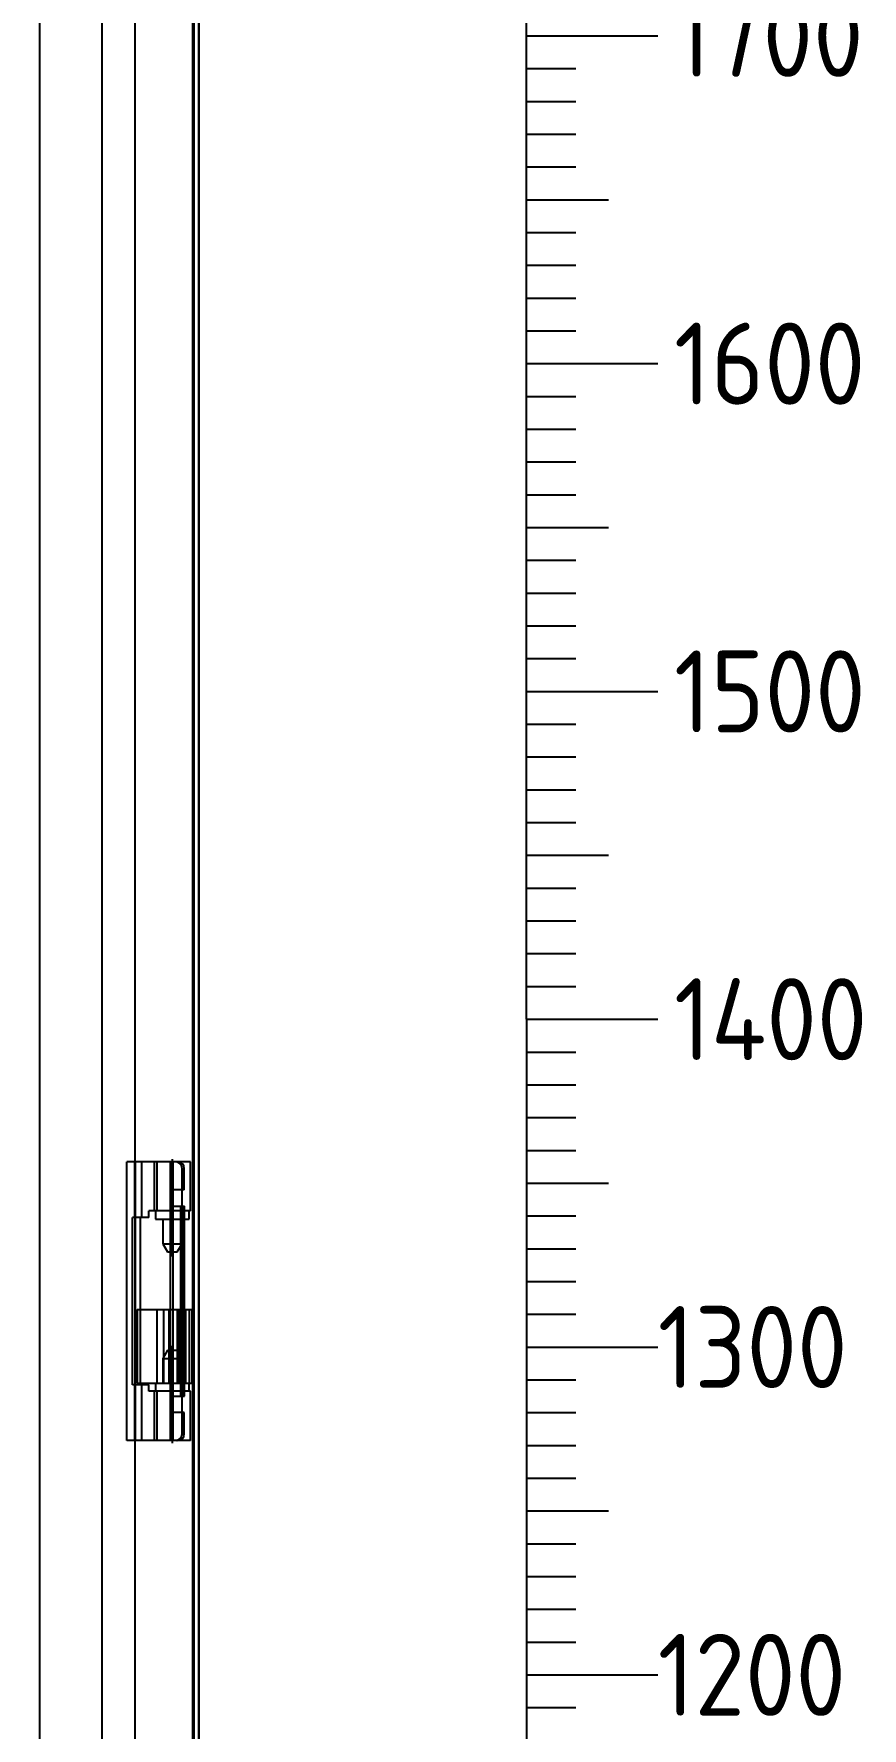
# Model space of a CAD drawing. Header units: millimetres. Extents: x 0 to 69574, y -5 to 41746.
# Drawn here: x 39951 to 40204, y 15953 to 16469 of the extents above; entities that cross this region are included whole.
import ezdxf
from ezdxf.enums import TextEntityAlignment as Align

# ---------------------------------------------------------------- set-up
doc = ezdxf.new("R2010")
doc.units = ezdxf.units.MM
doc.set_wipeout_variables(frame=1)
doc.layers.add('! NO PLOT !', color=7, linetype='Continuous', true_color=0xff75dd, plot=False)
doc.layers.add('000-PI-ORMAR', color=2, linetype='Continuous')
doc.layers.add('002-PI-Kabelska kanalica', color=150, linetype='Continuous')
doc.styles.add('PI0', font='isocpeur.ttf', dxfattribs={"width": 0.9})

# ---------------------------------------------------------------- blocks, each defined once
blk = doc.blocks.new('*U1083')
at = {"layer": '002-PI-Kabelska kanalica'}
for p in [(-20, 836), (80, -100)]:
    blk.add_line(p, (80, 836), dxfattribs=at)
blk = doc.blocks.new('skala_2300')
for p, q in [((0, 1400), (0, 2300)), ((0, 1700), (40, 1700)), ((0, 1690), (15, 1690)), ((0, 1680), (15, 1680)), ((0, 1670), (15, 1670)), ((0, 1660), (15, 1660)), ((0, 1650), (25, 1650)), ((0, 1640), (15, 1640)), ((0, 1630), (15, 1630)), ((0, 1620), (15, 1620)), ((0, 1610), (15, 1610)), ((0, 1600), (40, 1600)), ((0, 1590), (15, 1590)), ((0, 1580), (15, 1580)), ((0, 1570), (15, 1570)), ((0, 1560), (15, 1560)), ((0, 1550), (25, 1550)), ((0, 1540), (15, 1540)), ((0, 1530), (15, 1530)), ((0, 1520), (15, 1520)), ((0, 1510), (15, 1510)), ((0, 1500), (40, 1500)), ((0, 1490), (15, 1490)), ((0, 1480), (15, 1480)), ((0, 1470), (15, 1470)), ((0, 1460), (15, 1460)), ((0, 1450), (25, 1450)), ((0, 1440), (15, 1440)), ((0, 1430), (15, 1430)), ((0, 1420), (15, 1420)), ((0, 1410), (15, 1410)), ((0, 1400), (40, 1400)), ((0, 1400), (0, 540)), ((0, 1400), (40, 1400)), ((0, 1390), (15, 1390)), ((0, 1380), (15, 1380)), ((0, 1370), (15, 1370)), ((0, 1360), (15, 1360)), ((0, 1350), (25, 1350)), ((0, 1340), (15, 1340)), ((0, 1330), (15, 1330)), ((0, 1320), (15, 1320)), ((0, 1310), (15, 1310)), ((0, 1300), (40, 1300)), ((0, 1290), (15, 1290)), ((0, 1280), (15, 1280)), ((0, 1270), (15, 1270)), ((0, 1260), (15, 1260)), ((0, 1250), (25, 1250)), ((0, 1240), (15, 1240)), ((0, 1230), (15, 1230)), ((0, 1220), (15, 1220)), ((0, 1210), (15, 1210)), ((0, 1200), (40, 1200)), ((0, 1200), (40, 1200)), ((0, 1200), (40, 1200)), ((0, 1190), (15, 1190))]:
    blk.add_line(p, q)
at = {"style": 'PI0', "width": 0.9}
for s, p in [('1700', (44.97, 1700)), ('1600', (44.97, 1600)), ('1500', (44.97, 1500)), ('1400', (44.97, 1400)), ('1300', (40, 1300)), ('1200', (40, 1200))]:
    blk.add_text(s, height=25, dxfattribs=at).set_placement(p, align=Align.MIDDLE_LEFT)

msp = doc.modelspace()

# ---------------------------------------------------------------- block references
msp.add_blockref('skala_2300', (40101.672, 14768.904))
at = {"rotation": 270}
msp.add_blockref('*U1083', (39164.172, 16519.404), dxfattribs=at)

# ---------------------------------------------------------------- next in the draw order: wipeouts: each hides what was drawn before it
msp.add_wipeout([(39609.672, 16761.404), (40000.16, 16761.404), (39999.672, 14778.904), (39609.66, 14776.904)]).dxf.layer = '000-PI-ORMAR'

# ---------------------------------------------------------------- next in the draw order: linework, layer by layer
at = {"layer": '! NO PLOT !'}
for p, q in [((39982.184, 14788.404), (39982.184, 16749.904)), ((39972.184, 14803.404), (39972.184, 16734.904)), ((39953.184, 14849.154), (39953.184, 16689.154))]:
    msp.add_line(p, q, dxfattribs=at)
at = {"layer": '000-PI-ORMAR'}
for p, q in [((40000.172, 16761.404), (40000.172, 14776.904)), ((40001.672, 16761.404), (40001.672, 14776.904)), ((40001.684, 14776.904), (40001.684, 16761.404)), ((40001.684, 14776.904), (40001.684, 16761.404)), ((39999.684, 16759.404), (39999.684, 14778.904)), ((39979.684, 16040.404), (39979.684, 16125.404)), ((39999.127, 16125.404), (39979.684, 16125.404)), ((39982.167, 16108.404), (39982.167, 16125.404)), ((39982.372, 16040.404), (39982.372, 16125.404)), ((39984.265, 16108.404), (39984.265, 16125.404)), ((39988.027, 16125.404), (39988.027, 16110.404)), ((39988.94, 16110.404), (39988.94, 16125.404)), ((39993.048, 16040.404), (39993.048, 16125.404)), ((39993.577, 16096.554), (39993.577, 16126.254)), ((39993.577, 16110.404), (39993.577, 16125.404)), ((39993.795, 16040.404), (39993.795, 16125.404)), ((39999.127, 16110.404), (39999.127, 16125.404)), ((39996.555, 16123.404), (39997.202, 16123.404)), ((39996.555, 16042.404), (39996.555, 16123.404)), ((39997.202, 16116.904), (39997.202, 16123.404)), ((39997.202, 16116.904), (39993.048, 16116.904)), ((39996.559, 16048.904), (39996.559, 16116.904)), ((39999.127, 16110.404), (39986.363, 16110.404)), ((39986.363, 16108.404), (39986.363, 16110.404)), ((39988.477, 16110.404), (39988.477, 16107.904)), ((39993.048, 16111.904), (39997.283, 16111.904)), ((39996.13, 16053.904), (39996.13, 16111.904)), ((39996.849, 16053.904), (39996.849, 16111.904)), ((39997.283, 16053.904), (39997.283, 16111.904)), ((39998.677, 16107.904), (39998.677, 16110.404)), ((39981.439, 16057.404), (39981.439, 16108.404)), ((39986.363, 16108.404), (39981.439, 16108.404)), ((39983.901, 16057.404), (39983.901, 16108.404)), ((39988.477, 16107.904), (39998.677, 16107.904)), ((39990.627, 16107.904), (39990.627, 16100.415)), ((39996.527, 16100.415), (39996.527, 16107.904)), ((39990.627, 16100.415), (39992.077, 16097.904)), ((39990.627, 16100.415), (39996.527, 16100.415)), ((39995.077, 16097.904), (39996.527, 16100.415)), ((39992.077, 16097.904), (39995.077, 16097.904)), ((39982.884, 16080.404), (39999.684, 16080.404)), ((39982.884, 16080.404), (39982.884, 16057.904)), ((39988.834, 16080.404), (39988.834, 16057.904)), ((39990.834, 16080.404), (39990.834, 16057.904)), ((39992.505, 16080.404), (39992.505, 16057.904)), ((39992.862, 16080.404), (39992.862, 16057.904)), ((39995.005, 16080.404), (39995.005, 16057.904)), ((39995.362, 16080.404), (39995.362, 16057.904)), ((39995.723, 16080.404), (39995.723, 16057.904)), ((39996.847, 16080.404), (39996.847, 16057.904)), ((39997.602, 16080.404), (39997.602, 16057.904)), ((39997.723, 16057.904), (39997.723, 16080.404)), ((39998.726, 16080.404), (39998.726, 16057.904)), ((39999.482, 16080.404), (39999.482, 16057.904)), ((39993.577, 16039.554), (39993.577, 16069.254)), ((39992.077, 16067.904), (39990.627, 16065.392)), ((39990.627, 16065.392), (39996.527, 16065.392)), ((39990.627, 16065.392), (39990.627, 16057.904)), ((39992.077, 16067.904), (39995.077, 16067.904)), ((39996.527, 16065.392), (39995.077, 16067.904)), ((39996.527, 16057.904), (39996.527, 16065.392)), ((39986.363, 16057.404), (39981.439, 16057.404)), ((39982.167, 16040.404), (39982.167, 16057.404)), ((39982.884, 16057.904), (39999.684, 16057.904)), ((39984.265, 16040.404), (39984.265, 16057.404)), ((39986.363, 16055.404), (39986.363, 16057.404)), ((39999.127, 16055.404), (39986.363, 16055.404)), ((39988.027, 16055.404), (39988.027, 16040.404)), ((39988.477, 16057.904), (39988.477, 16055.404)), ((39988.94, 16040.404), (39988.94, 16055.404)), ((39993.048, 16053.904), (39997.283, 16053.904)), ((39993.577, 16040.404), (39993.577, 16055.404)), ((39998.677, 16055.404), (39998.677, 16057.904)), ((39999.127, 16040.404), (39999.127, 16055.404)), ((39997.202, 16048.904), (39993.048, 16048.904)), ((39997.202, 16042.404), (39997.202, 16048.904)), ((39999.127, 16040.404), (39979.684, 16040.404)), ((39996.555, 16042.404), (39997.202, 16042.404))]:
    msp.add_line(p, q, dxfattribs=at)
for centre, start_param, end_param in [((39994.623, 16123.404), 4.712389, 6.2831853), ((39995.27, 16123.404), 4.712389, 6.2831853), ((39994.623, 16042.404), 3.1415927, 4.712389), ((39995.27, 16042.404), 3.1415927, 4.712389)]:
    msp.add_ellipse(centre, major_axis=(0, 2), ratio=0.9659258, start_param=start_param, end_param=end_param, dxfattribs=at)

doc.saveas('drawing.dxf')
